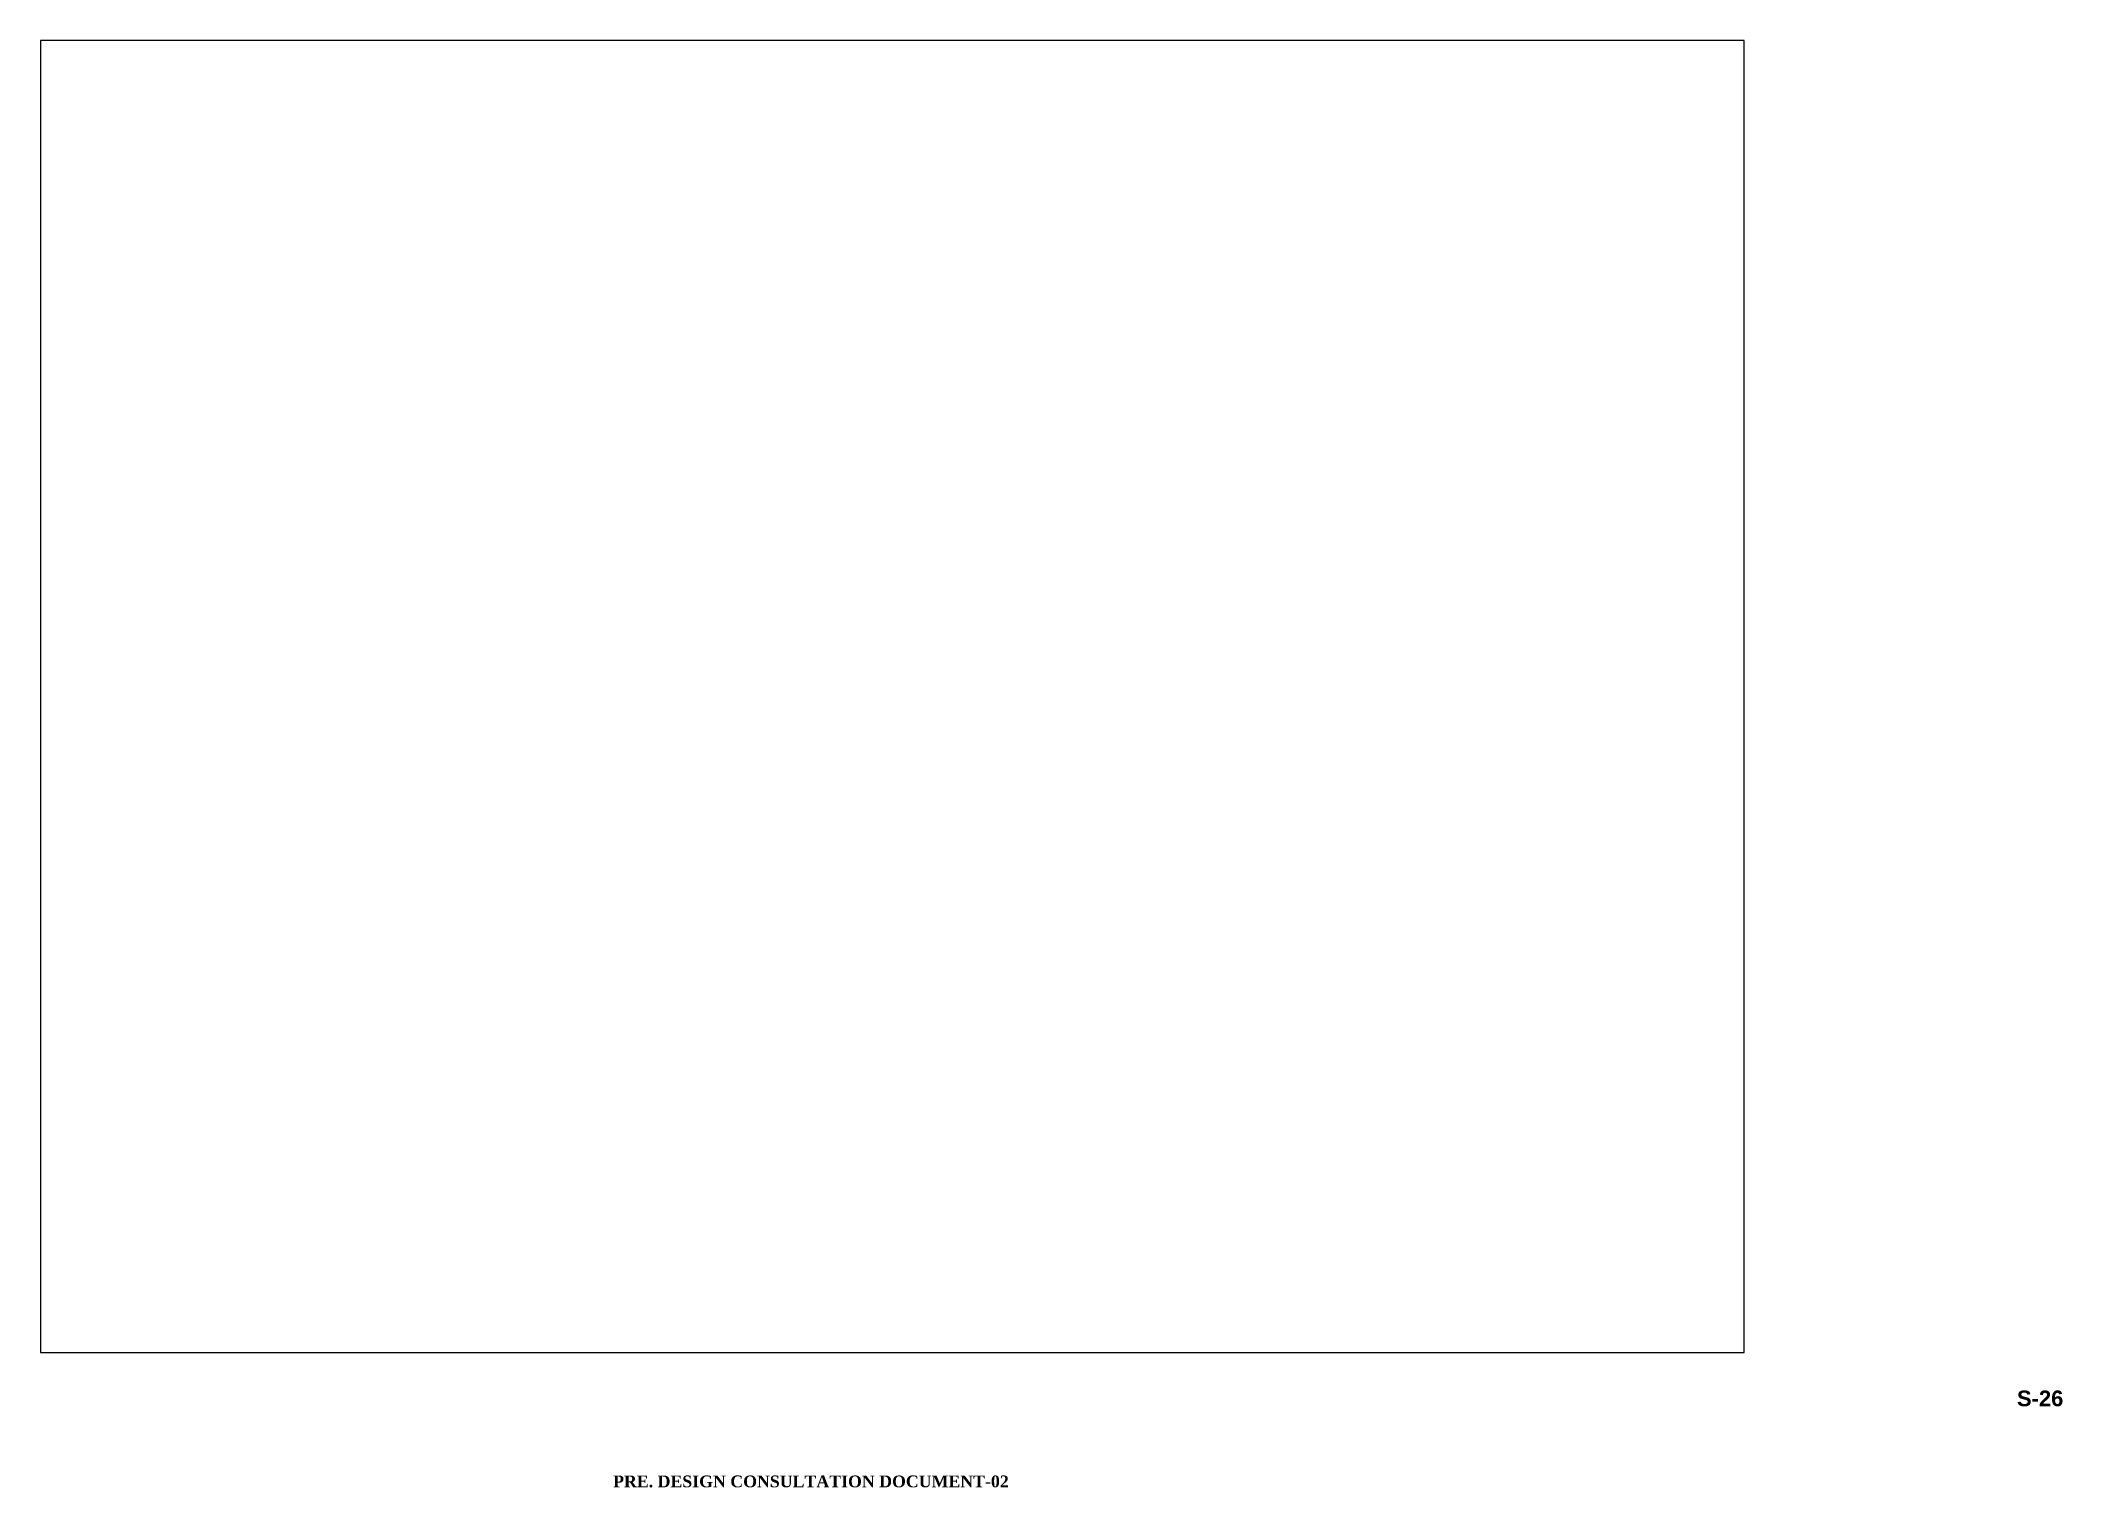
# Paper-space layout 'R2' of a CAD drawing. Header units: millimetres. Extents: x 932 to 1318, y -10 to 267.
import ezdxf

# ---------------------------------------------------------------- set-up
doc = ezdxf.new("R2010")
doc.units = ezdxf.units.MM
doc.header["$LTSCALE"] = 10
doc.linetypes.add('DASHED2', pattern=[0.375, 0.25, -0.125])
doc.layers.add('Fram_Text', color=152, linetype='Continuous', lineweight=20)
doc.layers.add('Text', color=7, linetype='Continuous')
doc.styles.get("Standard").update_dxf_attribs({"font": 'ARIALN.TTF'})
doc.styles.add('TNR', font='times.ttf')

psp = doc.layouts.new('R2')

# ---------------------------------------------------------------- texts
at = {"layer": 'Fram_Text', "color": 0, "linetype": 'DASHED2', "ltscale": 0.1, "insert": (1313.93, 8.94), "char_height": 3, "width": 6.9656, "attachment_point": 2}
psp.add_mtext('{\\fArial|b1|i0|c0|p34;S-26}', dxfattribs=at)
at = {"layer": 'Text', "linetype": 'Continuous', "insert": (1079.26, -8.43), "char_height": 2.25, "width": 79.8601, "attachment_point": 5, "style": 'TNR'}
psp.add_mtext('\\A1;{\\fRomantic|b1|i0|c2|p2;\\C7;PRE. DESIGN CONSULTATION DOCUMENT-02 }', dxfattribs=at)

# ---------------------------------------------------------------- viewports
at = {"layer": 'Defpoints', "ltscale": 10, "view_target_point": (-336364, 205204.17)}
psp.add_viewport(center=(1094.81, 141.41), size=(325.28, 250.4792), view_center_point=(402906.4, -202782.91), view_height=1960.2443, dxfattribs=at)

doc.saveas('drawing.dxf')
